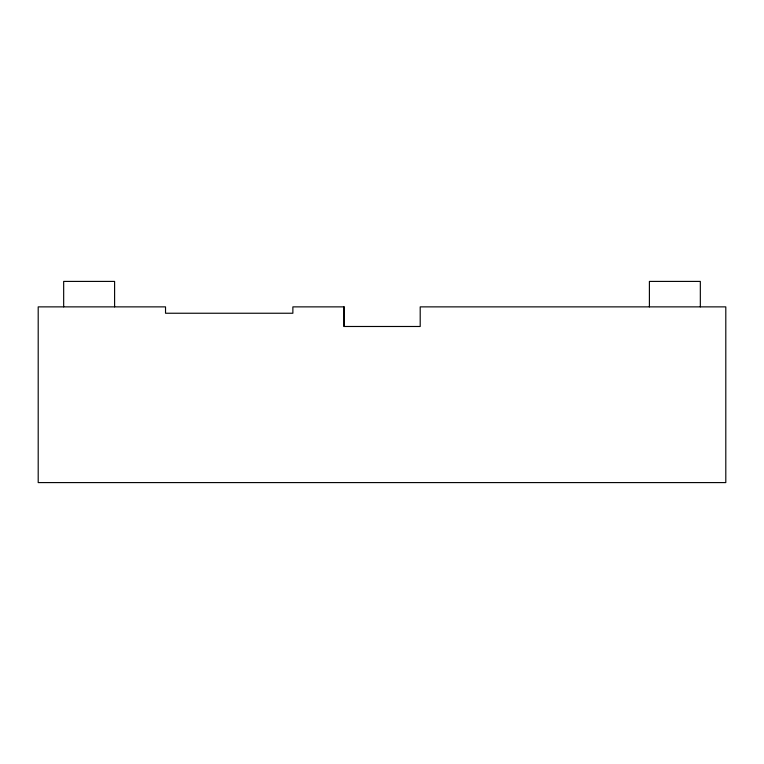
<?xml version="1.0" encoding="UTF-8"?>
<svg xmlns="http://www.w3.org/2000/svg" width="764" height="764" viewBox="0 0 764 764"><rect width="100%" height="100%" fill="white"/><g stroke="black" fill="none" stroke-linecap="round" stroke-linejoin="round"><path stroke-width="1.15" d="M700.33 306.87L700.33 281.41L649.4 281.41L649.4 306.87M344.373 326.486L344.373 306.87L292.87 306.87L292.87 313.24L165.53 313.24L165.53 306.87L38.2 306.87L38.2 482.59L725.8 482.59L725.8 306.87L420.2 306.87L420.2 326.486L343.8 326.486L343.8 306.87M114.6 306.87L114.6 281.41L63.67 281.41L63.67 306.87"/></g></svg>
